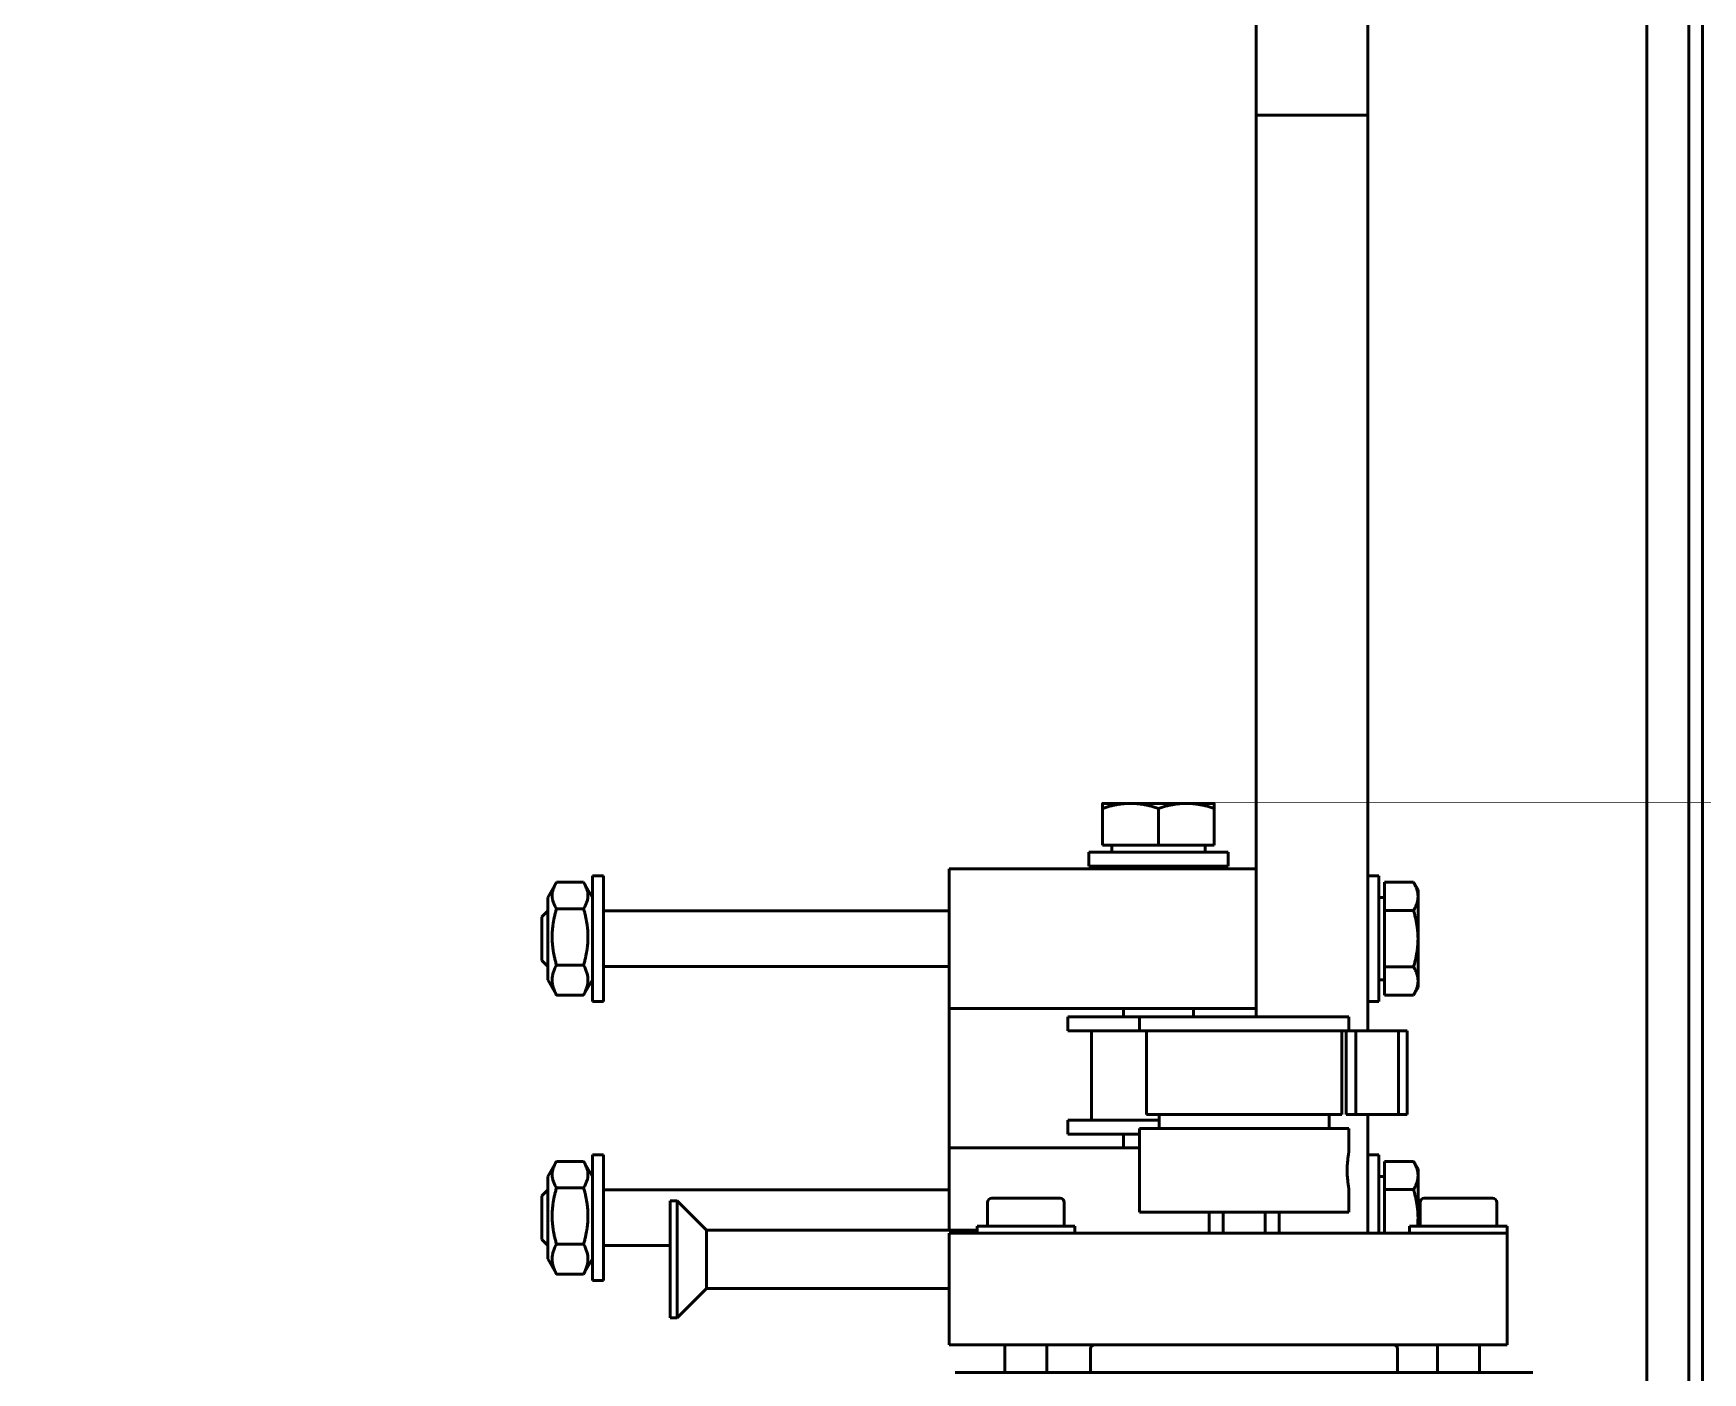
# Model space of a CAD drawing. Header units: millimetres. Extents: x -1346 to 2520, y -2365 to 1874.
# Drawn here: x 1141 to 1260.6, y 1188.5 to 1284.5 of the extents above; entities that cross this region are included whole.
import ezdxf

# ---------------------------------------------------------------- set-up
doc = ezdxf.new("R2010")
doc.units = ezdxf.units.MM
doc.header["$LTSCALE"] = 6
doc.layers.add('Symbol (ISO)', color=7, linetype='Continuous', lineweight=25)
doc.layers.add('Visible (ISO)', color=7, linetype='Continuous', lineweight=50)
doc.styles.add('Note Text (ISO)', font='tahoma.ttf')
doc.dimstyles.new('Default - Method 1b (ISO)$7', dxfattribs={"dimscale": 6, "dimtxt": 3.5, "dimasz": 2.5, "dimexe": 3.175, "dimexo": 0, "dimgap": 0.762, "dimtad": 1, "dimtoh": 1, "dimrnd": 1e-08, "dimtxsty": 'Note Text (ISO)', "dimcen": 0.09, "dimdle": 10, "dimclrd": 256, "dimclre": 256, "dimclrt": 256, "dimazin": 2, "dimtfac": 1, "dimtmove": 0, "dimatfit": 3, "dimfxl": 1, "dimtolj": 1, "dimlwd": -1, "dimlwe": -1, "dimarcsym": 0})

msp = doc.modelspace()

# ---------------------------------------------------------------- linework, layer by layer
at = {"layer": 'Visible (ISO)'}
for p, q in [((1228.64, 1328.66), (1228.64, 1278.66)), ((1236.64, 1328.66), (1236.64, 1278.66)), ((1256.64, 1328.66), (1256.64, 1098.66)), ((1259.64, 1328.66), (1259.64, 1098.66)), ((1260.64, 1318.65), (1260.64, 1108.67)), ((1228.64, 1214.04), (1228.64, 1278.66)), ((1228.64, 1278.66), (1236.64, 1278.66)), ((1236.64, 1278.66), (1236.64, 1213.04)), ((1219.64, 1229.34), (1217.64, 1229.34)), ((1217.64, 1226.34), (1217.64, 1228.98)), ((1223.64, 1229.34), (1219.64, 1229.34)), ((1221.64, 1226.34), (1221.64, 1228.98)), ((1225.64, 1229.34), (1223.64, 1229.34)), ((1225.64, 1226.34), (1225.64, 1228.98)), ((1221.64, 1226.34), (1217.64, 1226.34)), ((1218.29, 1226.34), (1218.29, 1225.84)), ((1225.64, 1226.34), (1221.64, 1226.34)), ((1224.99, 1226.34), (1224.99, 1225.84)), ((1226.64, 1225.84), (1216.64, 1225.84)), ((1216.64, 1225.84), (1216.64, 1224.84)), ((1226.64, 1225.84), (1226.64, 1224.84)), ((1181.07, 1215.14), (1181.07, 1224.14)), ((1181.87, 1224.14), (1181.07, 1224.14)), ((1181.87, 1215.14), (1181.87, 1224.14)), ((1206.64, 1224.64), (1228.64, 1224.64)), ((1206.64, 1214.64), (1206.64, 1224.64)), ((1226.64, 1224.84), (1216.64, 1224.84)), ((1219.35, 1224.84), (1219.35, 1224.64)), ((1223.92, 1224.84), (1223.92, 1224.64)), ((1237.44, 1224.14), (1236.64, 1224.14)), ((1237.44, 1215.14), (1237.44, 1224.14)), ((1177.87, 1222.59), (1178.45, 1223.6)), ((1178.5, 1223.68), (1180.44, 1223.68)), ((1181.07, 1222.59), (1180.48, 1223.6)), ((1237.84, 1221.66), (1237.84, 1223.68)), ((1237.84, 1223.68), (1239.92, 1223.68)), ((1240.24, 1223.14), (1239.92, 1223.68)), ((1240.24, 1222.67), (1240.24, 1223.14)), ((1240.24, 1219.64), (1240.24, 1222.67)), ((1177.44, 1221.21), (1177.87, 1221.64)), ((1177.87, 1222.59), (1177.87, 1216.69)), ((1178.5, 1221.79), (1180.44, 1221.79)), ((1206.64, 1221.64), (1181.87, 1221.64)), ((1237.84, 1222.59), (1237.44, 1222.59)), ((1237.84, 1217.62), (1237.84, 1221.66)), ((1237.84, 1221.66), (1239.92, 1221.66)), ((1177.44, 1218.07), (1177.44, 1221.21)), ((1240.24, 1216.61), (1240.24, 1219.64)), ((1177.44, 1218.07), (1177.87, 1217.64)), ((1177.87, 1216.69), (1178.45, 1215.68)), ((1178.5, 1217.75), (1180.44, 1217.75)), ((1181.07, 1216.69), (1180.48, 1215.68)), ((1206.64, 1217.64), (1181.87, 1217.64)), ((1237.84, 1216.69), (1237.44, 1216.69)), ((1237.84, 1217.62), (1239.92, 1217.62)), ((1237.84, 1215.6), (1237.84, 1217.62)), ((1178.5, 1215.6), (1180.44, 1215.6)), ((1237.84, 1215.6), (1239.92, 1215.6)), ((1240.24, 1216.14), (1239.92, 1215.6)), ((1240.24, 1216.14), (1240.24, 1216.61)), ((1181.87, 1215.14), (1181.07, 1215.14)), ((1206.64, 1214.64), (1228.64, 1214.64)), ((1206.64, 1204.64), (1206.64, 1214.64)), ((1219.14, 1214.64), (1219.14, 1214.04)), ((1224.14, 1214.64), (1224.14, 1214.04)), ((1237.44, 1215.14), (1236.64, 1215.14)), ((1220.28, 1214.04), (1215.14, 1214.04)), ((1215.14, 1214.04), (1215.14, 1213.04)), ((1220.28, 1213.04), (1215.14, 1213.04)), ((1216.84, 1213.04), (1216.84, 1206.64)), ((1235.28, 1214.04), (1220.28, 1214.04)), ((1220.28, 1213.04), (1220.28, 1214.04)), ((1235.28, 1213.04), (1220.28, 1213.04)), ((1220.78, 1207.04), (1220.78, 1213.04)), ((1234.78, 1213.04), (1234.78, 1207.04)), ((1235.09, 1213.04), (1235.09, 1207.04)), ((1235.28, 1213.04), (1235.28, 1214.04)), ((1235.78, 1213.04), (1235.28, 1213.04)), ((1238.84, 1213.04), (1235.78, 1213.04)), ((1235.78, 1207.04), (1235.78, 1213.04)), ((1238.84, 1213.04), (1239.46, 1213.04)), ((1238.84, 1207.04), (1238.84, 1213.04)), ((1239.46, 1213.04), (1239.46, 1207.04)), ((1221.68, 1206.64), (1215.14, 1206.64)), ((1215.14, 1205.64), (1215.14, 1206.64)), ((1235.28, 1206.04), (1220.28, 1206.04)), ((1220.28, 1200.04), (1220.28, 1206.04)), ((1220.78, 1207.04), (1234.78, 1207.04)), ((1221.68, 1206.04), (1221.68, 1207.04)), ((1233.88, 1206.04), (1233.88, 1207.04)), ((1235.09, 1207.04), (1235.78, 1207.04)), ((1235.28, 1204.29), (1235.28, 1206.04)), ((1238.84, 1207.04), (1235.78, 1207.04)), ((1236.64, 1207.04), (1236.64, 1198.54)), ((1238.84, 1207.04), (1239.46, 1207.04)), ((1220.28, 1205.64), (1215.14, 1205.64)), ((1219.14, 1205.64), (1219.14, 1204.64)), ((1177.87, 1202.59), (1178.45, 1203.6)), ((1178.5, 1203.68), (1180.44, 1203.68)), ((1181.07, 1202.59), (1180.48, 1203.6)), ((1181.07, 1195.14), (1181.07, 1204.14)), ((1181.87, 1204.14), (1181.07, 1204.14)), ((1181.87, 1195.14), (1181.87, 1204.14)), ((1220.28, 1204.64), (1206.64, 1204.64)), ((1206.64, 1198.76), (1206.64, 1204.64)), ((1237.44, 1204.14), (1236.64, 1204.14)), ((1237.44, 1198.54), (1237.44, 1204.14)), ((1237.84, 1201.66), (1237.84, 1203.68)), ((1237.84, 1203.68), (1239.92, 1203.68)), ((1240.24, 1203.14), (1239.92, 1203.68)), ((1177.87, 1202.59), (1177.87, 1196.69)), ((1237.84, 1202.59), (1237.44, 1202.59)), ((1240.24, 1202.67), (1240.24, 1203.14)), ((1240.24, 1199.64), (1240.24, 1202.67)), ((1177.44, 1201.21), (1177.87, 1201.64)), ((1177.44, 1198.07), (1177.44, 1201.21)), ((1178.5, 1201.79), (1180.44, 1201.79)), ((1206.64, 1201.64), (1181.87, 1201.64)), ((1235.28, 1200.04), (1235.28, 1201.79)), ((1237.84, 1198.54), (1237.84, 1201.66)), ((1237.84, 1201.66), (1239.92, 1201.66)), ((1186.64, 1192.46), (1186.64, 1200.86)), ((1186.64, 1200.86), (1187.14, 1200.86)), ((1187.14, 1192.46), (1187.14, 1200.86)), ((1189.24, 1198.76), (1187.14, 1200.86)), ((1209.39, 1200.74), (1209.39, 1199.04)), ((1209.69, 1201.04), (1214.59, 1201.04)), ((1214.89, 1200.74), (1214.89, 1199.04)), ((1235.28, 1200.04), (1220.28, 1200.04)), ((1225.28, 1200.04), (1225.28, 1198.54)), ((1226.28, 1198.54), (1226.28, 1200.04)), ((1229.28, 1198.54), (1229.28, 1200.04)), ((1230.28, 1200.04), (1230.28, 1198.54)), ((1240.39, 1200.74), (1240.39, 1199.04)), ((1240.69, 1201.04), (1245.59, 1201.04)), ((1245.89, 1200.74), (1245.89, 1199.04)), ((1189.24, 1194.56), (1189.24, 1198.76)), ((1189.24, 1198.76), (1208.64, 1198.76)), ((1208.64, 1199.04), (1215.64, 1199.04)), ((1208.64, 1198.54), (1208.64, 1199.04)), ((1215.64, 1198.54), (1215.64, 1199.04)), ((1239.64, 1199.04), (1246.64, 1199.04)), ((1239.64, 1198.54), (1239.64, 1199.04)), ((1240.24, 1199.04), (1240.24, 1199.64)), ((1246.64, 1198.54), (1246.64, 1199.04)), ((1177.44, 1198.07), (1177.87, 1197.64)), ((1178.5, 1197.75), (1180.44, 1197.75)), ((1186.64, 1197.64), (1181.87, 1197.64)), ((1246.64, 1198.54), (1206.64, 1198.54)), ((1206.64, 1198.54), (1206.64, 1190.54)), ((1246.64, 1198.54), (1246.64, 1190.54)), ((1177.87, 1196.69), (1178.45, 1195.68)), ((1181.07, 1196.69), (1180.48, 1195.68)), ((1178.5, 1195.6), (1180.44, 1195.6)), ((1181.87, 1195.14), (1181.07, 1195.14)), ((1189.24, 1194.56), (1187.14, 1192.46)), ((1189.24, 1194.56), (1206.64, 1194.56)), ((1186.64, 1192.46), (1187.14, 1192.46)), ((1246.64, 1190.54), (1206.64, 1190.54)), ((1210.64, 1190.54), (1210.64, 1188.54)), ((1213.64, 1190.54), (1213.64, 1188.54)), ((1241.64, 1190.54), (1241.64, 1188.54)), ((1244.64, 1190.54), (1244.64, 1188.54)), ((1216.78, 1190.24), (1216.78, 1188.54)), ((1238.78, 1190.24), (1238.78, 1188.54)), ((1207.57, 1188.54), (1207.08, 1188.54)), ((1207.57, 1188.54), (1210.2, 1188.54)), ((1211.4, 1188.54), (1210.2, 1188.54)), ((1211.4, 1188.54), (1244.15, 1188.54)), ((1245.35, 1188.54), (1244.15, 1188.54)), ((1245.35, 1188.54), (1247.98, 1188.54)), ((1248.48, 1188.54), (1247.98, 1188.54))]:
    msp.add_line(p, q, dxfattribs=at)
for centre, start, end in [((1209.69, 1200.74), 90, 180), ((1214.59, 1200.74), 0, 90), ((1240.69, 1200.74), 90, 180), ((1245.59, 1200.74), 0, 90), ((1217.08, 1190.24), 90, 180), ((1238.48, 1190.24), 0, 90)]:
    msp.add_arc(centre, 0.3, start, end, dxfattribs=at)
for points, weights in [([(1219.64, 1229.34), (1218.71, 1229.34), (1217.64, 1228.98)], [1, 1.0379548493, 1]), ([(1217.64, 1228.98), (1217.64, 1229.34), (1217.64, 1229.34)], [1, 1.0379548493, 1]), ([(1221.64, 1228.98), (1220.56, 1229.34), (1219.64, 1229.34)], [1, 1.0379548493, 1]), ([(1223.64, 1229.34), (1222.71, 1229.34), (1221.64, 1228.98)], [1, 1.0379548493, 1]), ([(1225.64, 1228.98), (1224.56, 1229.34), (1223.64, 1229.34)], [1, 1.0379548493, 1]), ([(1225.64, 1229.34), (1225.64, 1229.34), (1225.64, 1228.98)], [1, 1.0379548493, 1]), ([(1178.5, 1223.68), (1177.91, 1222.73), (1178.5, 1221.79)], [1, 1.15470053838, 1]), ([(1180.44, 1221.79), (1181.02, 1222.73), (1180.44, 1223.68)], [1, 1.15470053838, 1]), ([(1240.24, 1222.67), (1240.24, 1223.14), (1239.92, 1223.68)], [1, 1.0379548493, 1]), ([(1239.92, 1221.66), (1240.24, 1222.2), (1240.24, 1222.67)], [1, 1.0379548493, 1]), ([(1178.5, 1221.79), (1177.91, 1219.77), (1178.5, 1217.75)], [1, 1.15470053838, 1]), ([(1180.44, 1217.75), (1181.02, 1219.77), (1180.44, 1221.79)], [1, 1.15470053838, 1]), ([(1240.24, 1219.64), (1240.24, 1220.58), (1239.92, 1221.66)], [1, 1.0379548493, 1]), ([(1239.92, 1217.62), (1240.24, 1218.7), (1240.24, 1219.64)], [1, 1.0379548493, 1]), ([(1178.5, 1217.75), (1177.91, 1216.68), (1178.5, 1215.6)], [1, 1.15470053838, 1]), ([(1180.44, 1215.6), (1181.02, 1216.68), (1180.44, 1217.75)], [1, 1.15470053838, 1]), ([(1240.24, 1216.61), (1240.24, 1217.08), (1239.92, 1217.62)], [1, 1.0379548493, 1]), ([(1178.5, 1215.6), (1178.47, 1215.64), (1178.45, 1215.68)], [1, 1.00567518268, 1.01093397769]), ([(1180.48, 1215.68), (1180.46, 1215.64), (1180.44, 1215.6)], [1.01093397769, 1.00567518268, 1]), ([(1239.92, 1215.6), (1240.24, 1216.14), (1240.24, 1216.61)], [1, 1.0379548493, 1]), ([(1178.5, 1203.68), (1177.91, 1202.73), (1178.5, 1201.79)], [1, 1.15470053838, 1]), ([(1180.44, 1201.79), (1181.02, 1202.73), (1180.44, 1203.68)], [1, 1.15470053838, 1]), ([(1240.24, 1202.67), (1240.24, 1203.14), (1239.92, 1203.68)], [1, 1.0379548493, 1]), ([(1239.92, 1201.66), (1240.24, 1202.2), (1240.24, 1202.67)], [1, 1.0379548493, 1]), ([(1178.5, 1201.79), (1177.91, 1199.77), (1178.5, 1197.75)], [1, 1.15470053838, 1]), ([(1180.44, 1197.75), (1181.02, 1199.77), (1180.44, 1201.79)], [1, 1.15470053838, 1]), ([(1240.24, 1199.64), (1240.24, 1200.58), (1239.92, 1201.66)], [1, 1.0379548493, 1]), ([(1240.21, 1199.04), (1240.24, 1199.34), (1240.24, 1199.64)], [1.01622425756, 1.0117491454, 1]), ([(1178.5, 1197.75), (1177.91, 1196.68), (1178.5, 1195.6)], [1, 1.15470053838, 1]), ([(1180.44, 1195.6), (1181.02, 1196.68), (1180.44, 1197.75)], [1, 1.15470053838, 1]), ([(1178.5, 1195.6), (1178.47, 1195.64), (1178.45, 1195.68)], [1, 1.00567518268, 1.01093397769]), ([(1180.48, 1195.68), (1180.46, 1195.64), (1180.44, 1195.6)], [1.01093397769, 1.00567518268, 1])]:
    msp.add_rational_spline(points, weights, degree=2, dxfattribs=at)
msp.add_open_spline([(1235.28, 1204.29), (1235.27, 1204.29), (1235.27, 1204.26), (1235.25, 1204.13), (1235.23, 1204.03), (1235.21, 1203.81), (1235.19, 1203.67), (1235.17, 1203.36), (1235.17, 1203.2), (1235.17, 1203.04), (1235.17, 1202.88), (1235.17, 1202.71), (1235.19, 1202.41), (1235.21, 1202.27), (1235.23, 1202.04), (1235.25, 1201.95), (1235.27, 1201.82), (1235.27, 1201.79), (1235.28, 1201.79), (1235.28, 1201.79), (1235.28, 1201.79)], degree=3, knots=[0.5661669, 0.5661669, 0.5661669, 0.5661669, 0.6133468, 0.6133468, 0.6605268, 0.6605268, 0.707708, 0.707708, 0.7548892, 0.7548892, 0.7548892, 0.8020704, 0.8020704, 0.8492516, 0.8492516, 0.8964315, 0.8964315, 0.9436115, 0.9436115, 0.9462082, 0.9462082, 0.9462082, 0.9462082], dxfattribs=at)
msp.add_open_spline([(1235.28, 1204.29), (1235.28, 1204.29), (1235.28, 1204.29), (1235.28, 1204.29)], degree=3, dxfattribs=at)

# ---------------------------------------------------------------- leaders
at = {"layer": 'Symbol (ISO)', "annotation_type": 0, "has_hookline": 1, "hookline_direction": 0, "text_width": 333.38}
msp.add_leader([(605.25, 1213.04), (827.19, 1420.64), (842.19, 1420.64)], dimstyle='Default - Method 1b (ISO)$7', override={"dimtad": 0}, dxfattribs=at)

doc.saveas('drawing.dxf')
